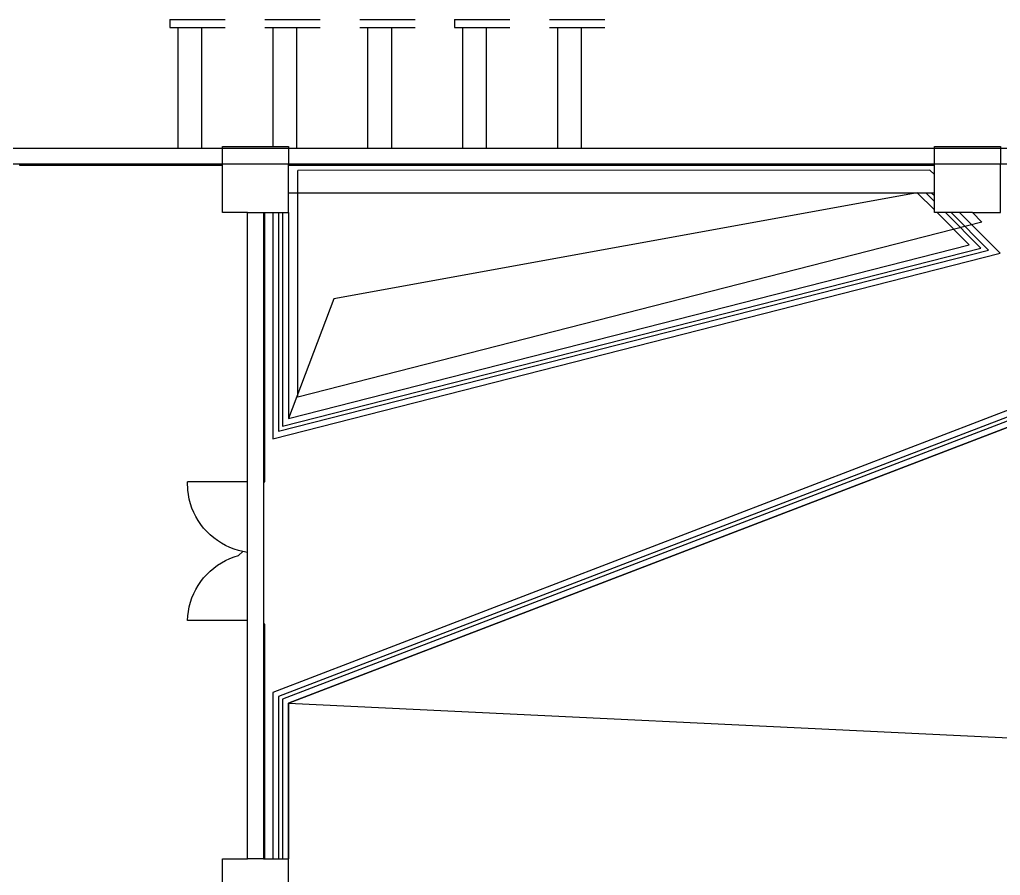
# Model space of a CAD drawing. Extents: x -81148 to 10972, y -53931 to 52487.
# Drawn here: x -45108 to -32708, y 1239 to 12054 of the extents above; entities that cross this region are included whole.
import ezdxf

# ---------------------------------------------------------------- set-up
doc = ezdxf.new("R2010")
doc.units = 0
doc.layers.get('0').update_dxf_attribs({"linetype": 'CONTINUOUS'})

msp = doc.modelspace()

# ---------------------------------------------------------------- linework, layer by layer
for p, q in [((-43208, 12054), (-42508, 12054)), ((-43208, 12054), (-43208, 11954)), ((-42008, 12054), (-41308, 12054)), ((-40808, 12054), (-40108, 12054)), ((-39608, 12054), (-38908, 12054)), ((-39608, 12054), (-39608, 11954)), ((-38408, 12054), (-37708, 12054)), ((-43208, 11954), (-43108, 11954)), ((-43108, 11954), (-43108, 10431)), ((-43108, 11954), (-42808, 11954)), ((-42808, 11954), (-42808, 10431)), ((-42808, 11954), (-42508, 11954)), ((-42008, 11954), (-41908, 11954)), ((-41908, 11954), (-41908, 10449)), ((-41908, 11954), (-41608, 11954)), ((-41608, 11954), (-41608, 10431)), ((-41608, 11954), (-41308, 11954)), ((-40808, 11954), (-40708, 11954)), ((-40708, 11954), (-40708, 10431)), ((-40708, 11954), (-40408, 11954)), ((-40408, 11954), (-40408, 10431)), ((-40408, 11954), (-40108, 11954)), ((-39608, 11954), (-39508, 11954)), ((-39508, 11954), (-39508, 10431)), ((-39508, 11954), (-39208, 11954)), ((-39208, 11954), (-39208, 10431)), ((-39208, 11954), (-38908, 11954)), ((-38408, 11954), (-38308, 11954)), ((-38308, 11954), (-38308, 10431)), ((-38308, 11954), (-38008, 11954)), ((-38008, 11954), (-38008, 10431)), ((-38008, 11954), (-37708, 11954)), ((-50758, 10431), (-42543, 10431)), ((-42543, 10449), (-41708, 10449)), ((-42543, 10431), (-42543, 10449)), ((-42543, 10231), (-42543, 10431)), ((-42543, 10431), (-41708, 10431)), ((-41708, 10449), (-41708, 10431)), ((-41708, 10431), (-41708, 10231)), ((-41708, 10431), (-33543, 10431)), ((-33543, 10449), (-32708, 10449)), ((-33543, 10431), (-33543, 10449)), ((-33543, 10231), (-33543, 10431)), ((-33543, 10431), (-32708, 10431)), ((-32708, 10449), (-32708, 10431)), ((-32708, 10431), (-32708, 10231)), ((-32708, 10431), (-24543, 10431)), ((-50708, 10231), (-42543, 10231)), ((-45108, 10231), (-45108, 10214)), ((-45108, 10214), (-42543, 10214)), ((-42543, 9614), (-42543, 10231)), ((-42543, 10231), (-41708, 10231)), ((-41708, 9614), (-41708, 10231)), ((-41708, 10231), (-33543, 10231)), ((-41708, 10214), (-33543, 10214)), ((-33543, 10096), (-33543, 10231)), ((-33543, 10231), (-32708, 10231)), ((-32708, 9614), (-32708, 10231)), ((-32708, 10231), (-24543, 10231)), ((-33600, 10153), (-41589, 10146)), ((-41589, 7282), (-41589, 10146)), ((-33600, 10153), (-33543, 10096)), ((-33543, 9614), (-33543, 10096)), ((-41708, 9864), (-33758, 9864)), ((-33758, 9864), (-41137, 8527)), ((-33758, 9864), (-33543, 9649)), ((-33758, 9864), (-33543, 9864)), ((-33543, 9755), (-33652, 9864)), ((-33543, 9825), (-33581, 9864)), ((-42225, 9614), (-42543, 9614)), ((-42225, 9614), (-42025, 9614)), ((-42225, 1449), (-42225, 9614)), ((-42025, 9614), (-41708, 9614)), ((-42025, 9614), (-42025, 1449)), ((-42008, 6213), (-42008, 9614)), ((-41908, 9614), (-41908, 6756)), ((-41833, 9614), (-41833, 6852)), ((-41783, 9614), (-41783, 6917)), ((-41708, 9614), (-41708, 7013)), ((-33060, 9614), (-33543, 9614)), ((-33508, 9614), (-33102, 9208)), ((-32956, 9167), (-33402, 9614)), ((-32858, 9141), (-33331, 9614)), ((-32712, 9101), (-33225, 9614)), ((-33060, 9614), (-32941, 9495)), ((-33060, 9614), (-32708, 9614)), ((-32941, 9495), (-41589, 7282)), ((-41708, 7013), (-33102, 9208)), ((-41908, 6756), (-32712, 9101)), ((-41833, 6852), (-32858, 9141)), ((-41783, 6917), (-32956, 9167)), ((-41137, 8527), (-41708, 7013)), ((-31250, 7639), (-41908, 3551)), ((-31269, 7551), (-41833, 3500)), ((-31281, 7493), (-41783, 3465)), ((-41708, 3414), (-31300, 7405)), ((-31300, 7405), (-41708, 3414)), ((-42225, 6213), (-42985, 6213)), ((-42982, 6109), (-42985, 6213)), ((-42025, 6213), (-42008, 6213)), ((-42974, 6051), (-42982, 6109)), ((-42963, 5993), (-42974, 6051)), ((-42948, 5936), (-42963, 5993)), ((-42929, 5880), (-42948, 5936)), ((-42906, 5826), (-42929, 5880)), ((-42880, 5773), (-42906, 5826)), ((-42850, 5722), (-42880, 5773)), ((-42817, 5673), (-42850, 5722)), ((-42781, 5627), (-42817, 5673)), ((-42741, 5583), (-42781, 5627)), ((-42699, 5542), (-42741, 5583)), ((-42654, 5504), (-42699, 5542)), ((-42607, 5469), (-42654, 5504)), ((-42557, 5437), (-42607, 5469)), ((-42506, 5408), (-42557, 5437)), ((-42452, 5383), (-42506, 5408)), ((-42397, 5362), (-42452, 5383)), ((-42341, 5345), (-42397, 5362)), ((-42284, 5331), (-42341, 5345)), ((-42557, 5189), (-42506, 5218)), ((-42506, 5218), (-42452, 5243)), ((-42452, 5243), (-42397, 5264)), ((-42397, 5264), (-42341, 5282)), ((-42341, 5282), (-42284, 5331)), ((-42225, 5321), (-42284, 5331)), ((-42225, 5321), (-42225, 5321)), ((-42741, 5043), (-42699, 5084)), ((-42699, 5084), (-42654, 5122)), ((-42654, 5122), (-42607, 5158)), ((-42607, 5158), (-42557, 5189)), ((-42817, 4953), (-42781, 4999)), ((-42781, 4999), (-42741, 5043)), ((-42906, 4800), (-42880, 4853)), ((-42880, 4853), (-42850, 4904)), ((-42850, 4904), (-42817, 4953)), ((-42948, 4690), (-42929, 4746)), ((-42929, 4746), (-42906, 4800)), ((-42974, 4575), (-42963, 4633)), ((-42963, 4633), (-42948, 4690)), ((-42985, 4458), (-42982, 4517)), ((-42982, 4517), (-42974, 4575)), ((-42225, 4458), (-42985, 4458)), ((-42008, 4413), (-42025, 4413)), ((-42008, 1449), (-42008, 4413)), ((-41908, 3551), (-41908, 1449)), ((-41833, 3500), (-41833, 1449)), ((-41783, 3465), (-41783, 1449)), ((-41708, 1449), (-41708, 3414)), ((-41708, 3414), (-41708, 1449)), ((-41708, 3414), (-31297, 2914)), ((-42543, 614), (-42543, 1449)), ((-42543, 1449), (-42225, 1449)), ((-42025, 1449), (-42225, 1449)), ((-42025, 1449), (-41708, 1449)), ((-41708, 614), (-41708, 1449))]:
    msp.add_line(p, q)

doc.saveas('drawing.dxf')
